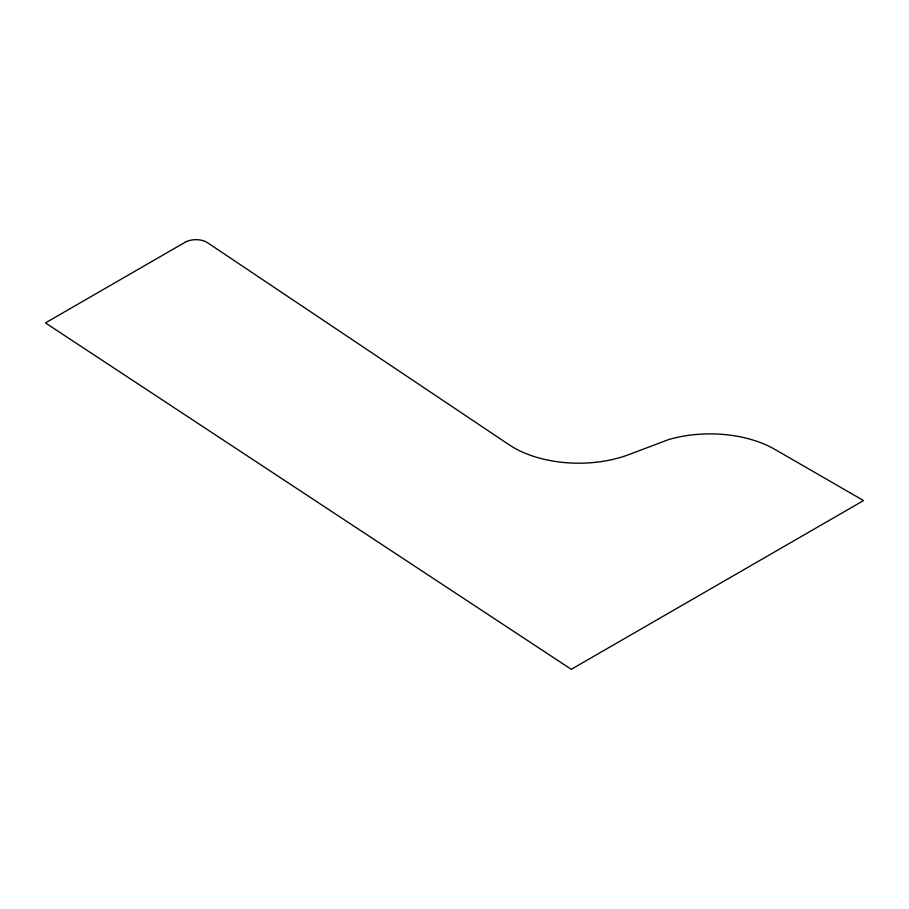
<?xml version="1.0" encoding="UTF-8"?>
<svg xmlns="http://www.w3.org/2000/svg" width="909" height="909" viewBox="0 0 909 909"><rect width="100%" height="100%" fill="white"/><g stroke="black" fill="none" stroke-linecap="round" stroke-linejoin="round"><path stroke-width="1.36" d="M185.141 242.26L45.45 322.911L571.272 669.319L863.55 500.575L774.945 449.421A91.854 53.029 0 0 0 668.91 439.479L630.153 454.114A91.854 53.029 0 0 1 509.142 444.785L207.57 242.737A15.305 8.84 0 0 0 185.141 242.26"/></g></svg>
